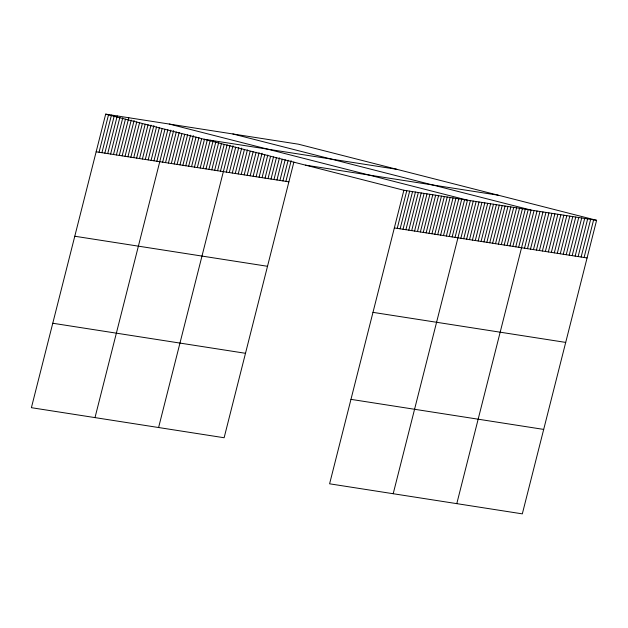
<?xml version="1.0" encoding="UTF-8"?>
<svg xmlns="http://www.w3.org/2000/svg" width="628" height="628" viewBox="0 0 628 628"><rect width="100%" height="100%" fill="white"/><g stroke="black" fill="none" stroke-linecap="round" stroke-linejoin="round"><path stroke-width="0.94" d="M596.6 220.31L403.875 190.253L329.598 483.811L522.323 513.861L596.6 220.31L298.402 144.189L105.677 114.139L31.4 407.69L224.125 437.747L293.88 162.079M99.043 152.243L108.573 114.586M101.932 152.69L111.462 115.042M104.829 153.146L114.351 115.489M107.718 153.593L117.248 115.944M110.607 154.048L119.893 117.334M113.495 154.496L122.79 117.781M116.392 154.951L125.443 119.179M119.281 155.399L128.811 117.742M122.17 155.846L131.221 120.081M125.058 156.301L134.109 120.529M127.955 156.749L136.763 121.918M130.844 157.204L139.659 122.374M133.733 157.652L142.305 123.763M136.621 158.107L145.201 124.218M139.518 158.554L148.09 124.666M142.407 159.002L150.979 125.113M145.296 159.457L153.876 125.569M148.184 159.904L156.521 126.958M151.081 160.36L159.418 127.413M153.97 160.807L162.071 128.803M156.859 161.263L164.96 129.25M95.001 417.612L167.849 129.706M162.644 162.157L170.738 130.153M165.533 162.613L173.634 130.608M168.422 163.06L176.287 131.998M171.318 163.516L179.176 132.445M174.207 163.963L181.83 133.843M177.096 164.41L184.718 134.29M179.985 164.866L187.607 134.745M182.881 165.313L190.504 135.193M185.77 165.768L193.393 135.64M188.659 166.216L196.046 137.037M191.548 166.671L198.935 137.485M194.445 167.119L201.588 138.874M197.333 167.566L204.477 139.33M200.222 168.021L207.366 139.777M203.111 168.469L210.262 140.232M206.008 168.924L213.151 140.68M208.896 169.372L215.804 142.077M211.785 169.827L218.693 142.525M214.674 170.274L221.346 143.914M217.571 170.722L224.235 144.369M220.459 171.177L227.132 144.817M158.594 427.527L230.021 145.272M226.331 172.088L232.996 145.735M229.306 172.559L235.736 147.14M232.281 173.022L238.719 147.604M235.264 173.485L241.694 148.067M238.24 173.948L244.433 149.472M241.223 174.411L247.416 149.935M244.198 174.874L250.156 151.34M247.181 175.345L253.131 151.811M250.156 175.809L256.114 152.274M253.131 176.272L259.089 152.737M256.114 176.735L262.064 153.201M259.089 177.198L264.804 154.606M262.072 177.661L267.787 155.069M265.047 178.132L270.527 156.474M268.023 178.595L273.502 156.945M271.006 179.059L276.485 157.408M273.981 179.522L279.46 157.871M276.964 179.985L282.2 159.276M279.939 180.448L285.183 159.74M282.922 180.919L288.158 160.203M285.897 181.382L291.141 160.666M397.241 228.364L406.771 190.708M400.13 228.812L409.66 191.155M403.019 229.259L412.549 191.611M405.916 229.715L415.438 192.058M408.804 230.162L418.334 192.513M411.693 230.617L421.223 192.961M414.582 231.065L424.112 193.408M417.479 231.52L427.001 193.864M420.368 231.968L429.897 194.311M423.256 232.415L432.786 194.766M426.145 232.87L435.675 195.214M429.042 233.318L438.564 195.669M431.931 233.773L441.46 196.117M434.819 234.22L444.349 196.564M437.708 234.676L447.238 197.019M440.605 235.123L450.127 197.467M443.494 235.571L453.024 197.922M446.382 236.026L455.912 198.369M449.279 236.473L458.801 198.825M452.168 236.929L461.698 199.272M455.057 237.376L464.587 199.72M393.199 493.726L467.475 200.175L169.277 124.054M460.842 238.279L470.364 200.622M463.731 238.726L473.261 201.078M466.62 239.182L476.15 201.525M469.509 239.629L479.038 201.973M472.405 240.084L481.927 202.428M475.294 240.532L484.824 202.875M478.183 240.979L487.713 203.331M481.072 241.435L490.601 203.778M483.968 241.882L493.49 204.233M486.857 242.337L496.387 204.681M489.746 242.785L499.276 205.128M492.635 243.24L502.165 205.584M495.531 243.688L505.053 206.031M498.42 244.135L507.95 206.486M501.309 244.59L510.839 206.934M504.198 245.038L513.728 207.389M507.094 245.493L516.616 207.837M509.983 245.941L519.513 208.284M512.872 246.396L522.402 208.739M515.761 246.843L525.291 209.187M518.657 247.291L528.187 209.642M456.791 503.64L531.076 210.09L232.878 133.976M524.521 248.209L534.051 210.553M527.504 248.672L537.034 211.016M530.479 249.135L540.009 211.487M533.462 249.599L542.985 211.95M536.438 250.07L545.967 212.413M539.421 250.533L548.943 212.876M542.396 250.996L551.926 213.339M545.371 251.459L554.901 213.803M548.354 251.922L557.884 214.274M551.329 252.385L560.859 214.737M554.312 252.856L563.834 215.2M557.287 253.32L566.817 215.663M560.262 253.783L569.792 216.126M563.245 254.246L572.775 216.589M566.221 254.709L575.75 217.06M569.204 255.172L578.726 217.524M572.179 255.643L581.709 217.987M575.162 256.106L584.684 218.45M578.137 256.569L587.667 218.913M581.112 257.033L590.642 219.376M584.095 257.496L593.625 219.839M204.084 139.259L396.81 169.309M305.475 165.14L498.192 195.19M96.155 151.795L288.872 181.845M394.353 227.909L587.07 257.959M74.787 236.238L267.504 266.288M372.977 312.359L565.702 342.409M52.768 323.247L245.493 353.297M350.966 399.361L543.691 429.411M105.677 114.139L403.875 190.253"/></g></svg>
